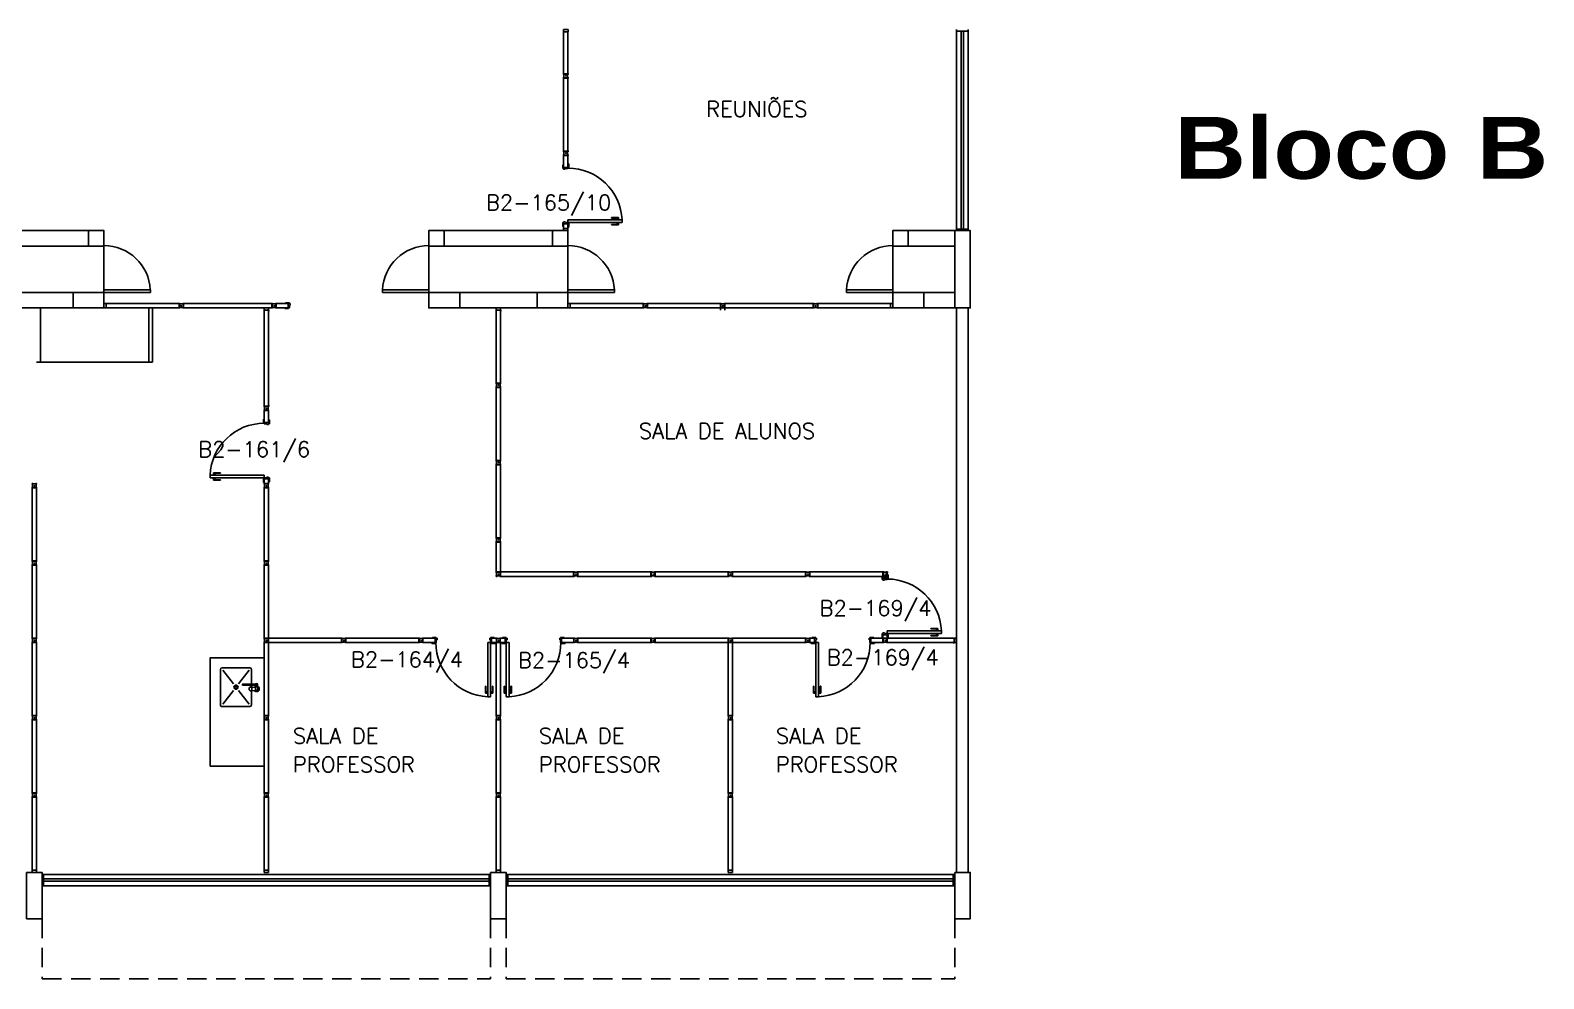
# Model space of a CAD drawing. Header units: millimetres. Extents: x 2090 to 2270, y 1357 to 1514.
# Drawn here: x 2250.59 to 2270.15, y 1415.12 to 1427.39 of the extents above; entities that cross this region are included whole.
import ezdxf

# ---------------------------------------------------------------- set-up
doc = ezdxf.new("R2010")
doc.units = ezdxf.units.MM
doc.linetypes.add('HIDDEN', pattern=[0.375, 0.25, -0.125])
for name, color, linetype in [('ALV', 2, 'Continuous'), ('DIV', 2, 'Continuous'), ('DIV2', 2, 'Continuous'), ('ENDEREÇO', 2, 'Continuous'), ('ESTR', 3, 'Continuous'), ('JANELA', 1, 'Continuous'), ('MACANETA', 2, 'Continuous'), ('PEÇAS', 1, 'Continuous'), ('PORTA', 2, 'Continuous'), ('PROJ', 1, 'HIDDEN'), ('TEXTO', 2, 'Continuous'), ('TEXTO-CARIMBO-EDITAVEL', 3, 'Continuous')]:
    doc.layers.add(name, color=color, linetype=linetype)
doc.styles.add('ARIAL', font='')
doc.styles.add('UNB1-100', font='simplex.shx', dxfattribs={"height": 0.2})
doc.styles.get('ARIAL').set_extended_font_data('Arial Black')

# ---------------------------------------------------------------- blocks, each defined once
blk = doc.blocks.new('IMTT')
for p, q in [((-0.005, 0), (0.005, 0)), ((0.029, 0.029), (0, 0.029)), ((0, -0.028), (0, 0.029)), ((0.029, -0.028), (0, -0.028))]:
    blk.add_line(p, q)
blk = doc.blocks.new('DIV12')
for p, q in [((-0.0051, 0), (0.0051, 0)), ((0, -0.0051), (0, 0.0051)), ((0.0285, 0.0285), (1.1715, 0.0285)), ((0.0285, -0.0285), (0.0285, 0.0285)), ((1.1715, -0.0285), (1.1715, 0.0285)), ((1.1949, 0), (1.2051, 0)), ((1.2, -0.0051), (1.2, 0.0051)), ((0.0285, -0.0285), (1.1715, -0.0285))]:
    blk.add_line(p, q)
blk = doc.blocks.new('DIV10')
for p, q in [((-0.0051, 0), (0.0051, 0)), ((0, -0.0051), (0, 0.0051)), ((0.0285, 0.0285), (0.9715, 0.0285)), ((0.0285, -0.0285), (0.0285, 0.0285)), ((0.9715, -0.0285), (0.9715, 0.0285)), ((0.9949, 0), (1.0051, 0)), ((1, -0.0051), (1, 0.0051)), ((0.0285, -0.0285), (0.9715, -0.0285))]:
    blk.add_line(p, q)
blk = doc.blocks.new('MTT')
for p, q in [((-0.029, 0.018), (-0.029, 0.029)), ((-0.019, 0.029), (-0.029, 0.029)), ((-0.024, 0.018), (-0.029, 0.018)), ((-0.024, 0.018), (-0.024, -0.019)), ((-0.019, 0.024), (-0.019, 0.029)), ((-0.019, 0.024), (0.018, 0.024)), ((-0.005, 0), (0.005, 0)), ((0, -0.005), (0, 0.005)), ((0.018, 0.024), (0.018, 0.029)), ((0.018, 0.029), (0.029, 0.029)), ((0.024, 0.018), (0.029, 0.018)), ((0.024, 0.018), (0.024, -0.019)), ((0.029, 0.018), (0.029, 0.029)), ((-0.029, -0.019), (-0.024, -0.019)), ((-0.029, -0.019), (-0.029, -0.029)), ((-0.019, -0.029), (-0.029, -0.029)), ((0.018, -0.024), (-0.019, -0.024)), ((-0.019, -0.024), (-0.019, -0.029)), ((0.018, -0.024), (0.018, -0.029)), ((0.018, -0.029), (0.029, -0.029)), ((0.029, -0.019), (0.024, -0.019)), ((0.029, -0.019), (0.029, -0.029))]:
    blk.add_line(p, q)
blk = doc.blocks.new('DOOR70')
at = {"layer": 'MACANETA', "color": 1}
for p, q in [((-0.015, -0.565), (-0.01, -0.565)), ((-0.015, -0.655), (-0.015, -0.565)), ((-0.01, -0.655), (-0.01, -0.565)), ((0.08, -0.565), (0.075, -0.565)), ((0.075, -0.655), (0.075, -0.565)), ((0.08, -0.655), (0.08, -0.565)), ((-0.015, -0.655), (0.012, -0.655)), ((-0.01, -0.635), (0.012, -0.635)), ((0.012, -0.663), (0.012, -0.628)), ((0.012, -0.628), (0.015, -0.628)), ((0.012, -0.663), (0.015, -0.663)), ((0.053, -0.628), (0.05, -0.628)), ((0.053, -0.663), (0.05, -0.663)), ((0.053, -0.663), (0.053, -0.628)), ((0.075, -0.635), (0.053, -0.635)), ((0.08, -0.655), (0.053, -0.655))]:
    blk.add_line(p, q, dxfattribs=at)
at = {"layer": 'PORTA'}
for p, q in [((0.015, -0.7), (0.015, 0)), ((0.015, 0), (0.05, 0)), ((0.05, -0.7), (0.05, 0)), ((0.05, -0.7), (0.015, -0.7))]:
    blk.add_line(p, q, dxfattribs=at)
at = {"layer": 'PORTA', "color": 1}
blk.add_arc((0.02, 0), 0.7, 272.4563, 0, dxfattribs=at)
blk = doc.blocks.new('PE10')
at = {"layer": 'DIV'}
for p, q in [((0.005, 0), (-0.005, 0)), ((0, -0.005), (0, 0.005)), ((0.028, -0.029), (0.028, 0.028)), ((0.087, 0.028), (0.028, 0.028)), ((0.043, 0.038), (0.093, 0.038)), ((0.043, 0.028), (0.043, 0.038)), ((0.087, 0.028), (0.087, -0.029)), ((0.087, 0.028), (0.093, 0.028)), ((0.093, 0.038), (0.093, 0.028)), ((0.093, 0.028), (0.102, 0.028)), ((0.102, 0.028), (0.102, -0.007)), ((0.802, 0.028), (0.802, -0.007)), ((0.812, 0.028), (0.802, 0.028)), ((0.812, 0.038), (0.812, 0.028)), ((0.817, 0.028), (0.812, 0.028)), ((0.863, 0.038), (0.812, 0.038)), ((0.971, 0.028), (0.817, 0.028)), ((0.817, 0.028), (0.817, -0.029)), ((0.863, 0.028), (0.863, 0.038)), ((0.971, -0.029), (0.971, 0.028)), ((1.005, 0), (0.995, 0)), ((1, -0.005), (1, 0.005)), ((0.087, -0.029), (0.028, -0.029)), ((0.052, -0.039), (0.052, -0.029)), ((0.102, -0.039), (0.052, -0.039)), ((0.087, -0.029), (0.102, -0.029)), ((0.102, -0.007), (0.112, -0.007)), ((0.102, -0.029), (0.102, -0.039)), ((0.112, -0.029), (0.102, -0.029)), ((0.112, -0.007), (0.112, -0.029)), ((0.792, -0.007), (0.792, -0.029)), ((0.802, -0.007), (0.792, -0.007)), ((0.792, -0.029), (0.802, -0.029)), ((0.817, -0.029), (0.802, -0.029)), ((0.802, -0.029), (0.802, -0.039)), ((0.802, -0.039), (0.852, -0.039)), ((0.971, -0.029), (0.817, -0.029)), ((0.852, -0.039), (0.852, -0.029))]:
    blk.add_line(p, q, dxfattribs=at)
at = {"layer": 'DIV', "xscale": -1, "rotation": 179.9999999948553}
blk.add_blockref('DOOR70', (0.087, 0.028), dxfattribs=at)
blk = doc.blocks.new('DIV6')
for p, q in [((0.0051, 0), (-0.0051, 0)), ((0, 0.0051), (0, -0.0051)), ((0.5715, 0.0285), (0.0285, 0.0285)), ((0.0285, 0.0285), (0.0285, -0.0285)), ((0.5715, 0.0285), (0.5715, -0.0285)), ((0.5949, 0), (0.6051, 0)), ((0.6, 0.0051), (0.6, -0.0051)), ((0.5715, -0.0285), (0.0285, -0.0285))]:
    blk.add_line(p, q)
blk = doc.blocks.new('INOXA1-P')
for p, q in [((0.12, 0.23), (0.12, 0.047)), ((0.22, 0.25), (0.14, 0.25)), ((0.15, 0.22), (0.287, 0.043)), ((0.5, 0.25), (0.22, 0.25)), ((0.353, 0.043), (0.49, 0.22)), ((0.52, 0.23), (0.52, -0.23)), ((0.043, 0.008), (0.043, -0.022)), ((0.062, 0.04), (0.071, 0.04)), ((0.131, 0.048), (0.076, 0.043)), ((0.131, -0.002), (0.076, 0.003)), ((0.22, -0.027), (0.054, -0.027)), ((0.22, -0.037), (0.054, -0.037)), ((0.063, -0.003), (0.063, -0.021)), ((0.12, -0.001), (0.12, -0.027)), ((0.12, -0.037), (0.12, -0.23)), ((0.15, -0.22), (0.287, -0.043)), ((0.231, -0.027), (0.22, -0.027)), ((0.231, -0.037), (0.22, -0.037)), ((0.353, -0.043), (0.49, -0.22)), ((0.22, -0.25), (0.14, -0.25)), ((0.5, -0.25), (0.22, -0.25))]:
    blk.add_line(p, q)
blk.add_lwpolyline([(0.076, 0.003), (0.072, 0.004), (0.069, 0.009), (0.067, 0.015), (0.066, 0.023), (0.067, 0.031), (0.069, 0.037), (0.072, 0.042), (0.076, 0.043)])
blk.add_lwpolyline([(0.131, 0.048), (0.137, 0.046), (0.143, 0.041), (0.147, 0.033), (0.148, 0.023), (0.147, 0.013), (0.143, 0.006), (0.137, 0), (0.131, -0.002), (0.125, 0), (0.119, 0.006), (0.115, 0.013), (0.114, 0.023), (0.115, 0.033), (0.119, 0.041), (0.125, 0.046)], close=True)
for radius in [0.0266, 0.0163]:
    blk.add_circle((0.32, 0), radius)
for centre, radius, start, end in [((0.14, 0.23), 0.02, 90, 180), ((0.5, 0.23), 0.02, 360, 90), ((0.054, 0.023), 0.0349, 36.1705, 252.2568), ((0.054, 0.023), 0.0189, 62.7367, 235.7375), ((0.073, -0.003), 0.01, 102.8285, 180), ((0.054, 0.023), 0.0349, 285.5373, 323.9987), ((0.054, -0.032), 0.0145, 20.161, 339.839), ((0.054, -0.032), 0.005, 90.0037, 269.9963), ((0.231, -0.032), 0.00738, 222.6559, 137.3441), ((0.231, -0.032), 0.005, 269.9935, 90.0065), ((0.14, -0.23), 0.02, 180, 270), ((0.5, -0.23), 0.02, 270, 360)]:
    blk.add_arc(centre, radius, start, end)

msp = doc.modelspace()

# ---------------------------------------------------------------- linework, layer by layer
for p, q in [((2260.64345, 1419.49901), (2260.63325, 1419.49901)), ((2260.63835, 1419.49391), (2260.63835, 1419.50411)), ((2261.64345, 1419.49901), (2261.63325, 1419.49901)), ((2261.63835, 1419.49391), (2261.63835, 1419.50411))]:
    msp.add_line(p, q)
at = {"layer": 'ALV'}
for p, q in [((2249.93835, 1424.79901), (2251.33835, 1424.79901)), ((2255.93835, 1424.79901), (2257.33835, 1424.79901)), ((2261.93835, 1424.79901), (2262.53835, 1424.79901)), ((2262.01647, 1424.79901), (2262.32484, 1424.79901)), ((2249.93835, 1424.59901), (2251.33835, 1424.59901)), ((2255.93835, 1424.59901), (2257.33835, 1424.59901)), ((2261.93835, 1424.59901), (2262.53835, 1424.59901)), ((2262.01647, 1424.59901), (2262.33418, 1424.59901)), ((2250.13835, 1423.99901), (2251.13835, 1423.99901)), ((2256.13835, 1423.99901), (2257.13835, 1423.99901)), ((2262.13835, 1423.99901), (2262.53835, 1423.99901)), ((2250.13835, 1423.79901), (2251.13835, 1423.79901)), ((2256.13835, 1423.79901), (2257.13835, 1423.79901)), ((2262.13835, 1423.79901), (2262.53835, 1423.79901)), ((2262.56325, 1423.79901), (2262.56325, 1416.49901)), ((2262.71325, 1423.79901), (2262.71325, 1416.49901))]:
    msp.add_line(p, q, dxfattribs=at)
at = {"layer": 'DIV'}
msp.add_line((2257.50985, 1426.79391), (2257.50985, 1426.80411), dxfattribs=at)
at = {"layer": 'DIV2'}
for p, q in [((2253.73325, 1423.82751), (2253.74345, 1423.82751)), ((2253.76685, 1423.85601), (2253.76685, 1423.79901)), ((2253.76685, 1423.85601), (2253.92085, 1423.85601)), ((2253.88585, 1423.86601), (2253.88585, 1423.85601)), ((2253.93585, 1423.86601), (2253.88585, 1423.86601)), ((2253.92085, 1423.85601), (2253.93585, 1423.85601)), ((2253.92085, 1423.79901), (2253.92085, 1423.85601)), ((2253.93585, 1423.85601), (2253.93585, 1423.86601)), ((2253.94585, 1423.85601), (2253.93585, 1423.85601)), ((2253.93585, 1423.83401), (2253.94585, 1423.83401)), ((2253.93585, 1423.79901), (2253.93585, 1423.83401)), ((2253.94585, 1423.83401), (2253.94585, 1423.85601)), ((2253.60785, 1423.77051), (2253.60785, 1423.75613)), ((2253.61985, 1423.77051), (2253.60785, 1423.77051)), ((2253.60785, 1423.75613), (2253.60985, 1423.75613)), ((2253.60985, 1422.52951), (2253.60985, 1423.76851)), ((2253.66685, 1423.76851), (2253.60985, 1423.76851)), ((2253.61985, 1423.77551), (2253.61985, 1423.77051)), ((2253.61985, 1423.77551), (2253.62185, 1423.77551)), ((2253.62185, 1423.77551), (2253.62185, 1423.77051)), ((2253.65485, 1423.77051), (2253.62185, 1423.77051)), ((2253.63325, 1423.79901), (2253.64345, 1423.79901)), ((2253.63835, 1423.79391), (2253.63835, 1423.80411)), ((2253.65485, 1423.77551), (2253.65485, 1423.77051)), ((2253.65485, 1423.77551), (2253.65685, 1423.77551)), ((2253.65685, 1423.77551), (2253.65685, 1423.77051)), ((2253.66885, 1423.77051), (2253.65685, 1423.77051)), ((2253.66685, 1422.52951), (2253.66685, 1423.76851)), ((2253.66685, 1423.75613), (2253.66885, 1423.75613)), ((2253.66885, 1423.77051), (2253.66885, 1423.75613)), ((2253.76685, 1423.79901), (2253.92085, 1423.79901)), ((2253.87585, 1423.79901), (2253.87585, 1423.78901)), ((2253.87585, 1423.78901), (2253.92585, 1423.78901)), ((2253.92085, 1423.79901), (2253.92585, 1423.79901)), ((2253.92585, 1423.79901), (2253.93585, 1423.79901)), ((2253.92585, 1423.78901), (2253.92585, 1423.79901)), ((2256.60785, 1423.77051), (2256.61985, 1423.77051)), ((2256.60785, 1423.77051), (2256.60785, 1423.75613)), ((2256.60985, 1423.75613), (2256.60785, 1423.75613)), ((2256.60985, 1423.76851), (2256.66685, 1423.76851)), ((2256.62185, 1423.77551), (2256.61985, 1423.77551)), ((2256.61985, 1423.77551), (2256.61985, 1423.77051)), ((2256.62185, 1423.77551), (2256.62185, 1423.77051)), ((2256.62185, 1423.77051), (2256.65485, 1423.77051)), ((2256.64345, 1423.79901), (2256.63325, 1423.79901)), ((2256.63835, 1423.79391), (2256.63835, 1423.80411)), ((2256.65685, 1423.77551), (2256.65485, 1423.77551)), ((2256.65485, 1423.77551), (2256.65485, 1423.77051)), ((2256.65685, 1423.77551), (2256.65685, 1423.77051)), ((2256.65685, 1423.77051), (2256.66885, 1423.77051)), ((2256.66885, 1423.75613), (2256.66685, 1423.75613)), ((2256.66885, 1423.77051), (2256.66885, 1423.75613)), ((2253.60785, 1422.54189), (2253.60985, 1422.54189)), ((2253.60785, 1422.52751), (2253.60785, 1422.54189)), ((2253.61985, 1422.52751), (2253.60785, 1422.52751)), ((2253.66685, 1422.52951), (2253.60985, 1422.52951)), ((2253.66685, 1422.47051), (2253.60985, 1422.47051)), ((2253.60985, 1422.47051), (2253.60985, 1422.31651)), ((2253.61985, 1422.52251), (2253.61985, 1422.52751)), ((2253.61985, 1422.52251), (2253.62185, 1422.52251)), ((2253.62185, 1422.52251), (2253.62185, 1422.52751)), ((2253.65485, 1422.52751), (2253.62185, 1422.52751)), ((2253.64345, 1422.49901), (2253.63325, 1422.49901)), ((2253.64345, 1422.49901), (2253.63325, 1422.49901)), ((2253.63835, 1422.49391), (2253.63835, 1422.50411)), ((2253.63835, 1422.50411), (2253.63835, 1422.49391)), ((2253.65485, 1422.52251), (2253.65485, 1422.52751)), ((2253.65485, 1422.52251), (2253.65685, 1422.52251)), ((2253.65685, 1422.52251), (2253.65685, 1422.52751)), ((2253.66885, 1422.52751), (2253.65685, 1422.52751)), ((2253.66685, 1422.54189), (2253.66885, 1422.54189)), ((2253.66685, 1422.47051), (2253.66685, 1422.31651)), ((2253.66885, 1422.52751), (2253.66885, 1422.54189)), ((2253.59985, 1422.36151), (2253.59985, 1422.31151)), ((2253.60985, 1422.36151), (2253.59985, 1422.36151)), ((2253.59985, 1422.31151), (2253.60985, 1422.31151)), ((2253.60985, 1422.31651), (2253.60985, 1422.31151)), ((2253.60985, 1422.31651), (2253.66685, 1422.31651)), ((2253.60985, 1422.31151), (2253.60985, 1422.30151)), ((2253.60985, 1422.30151), (2253.64485, 1422.30151)), ((2253.64485, 1422.30151), (2253.64485, 1422.29151)), ((2253.64485, 1422.29151), (2253.66685, 1422.29151)), ((2253.67685, 1422.35151), (2253.66685, 1422.35151)), ((2253.66685, 1422.31651), (2253.66685, 1422.30151)), ((2253.66685, 1422.30151), (2253.67685, 1422.30151)), ((2253.66685, 1422.29151), (2253.66685, 1422.30151)), ((2253.67685, 1422.30151), (2253.67685, 1422.35151)), ((2253.59985, 1421.59151), (2253.60985, 1421.59151)), ((2253.59985, 1421.54151), (2253.59985, 1421.59151)), ((2253.60985, 1421.54151), (2253.59985, 1421.54151)), ((2253.60985, 1421.60151), (2253.64485, 1421.60151)), ((2253.60985, 1421.59151), (2253.60985, 1421.60151)), ((2253.60985, 1421.58651), (2253.60985, 1421.59151)), ((2253.60985, 1421.58651), (2253.60985, 1421.52751)), ((2253.60985, 1421.58651), (2253.66685, 1421.58651)), ((2253.66685, 1421.52751), (2253.60985, 1421.52751)), ((2253.64345, 1421.49901), (2253.63325, 1421.49901)), ((2253.63835, 1421.50411), (2253.63835, 1421.49391)), ((2253.64485, 1421.61151), (2253.66685, 1421.61151)), ((2253.64485, 1421.60151), (2253.64485, 1421.61151)), ((2253.66685, 1421.61151), (2253.66685, 1421.60151)), ((2253.66685, 1421.58651), (2253.66685, 1421.60151)), ((2253.66685, 1421.60151), (2253.67685, 1421.60151)), ((2253.66685, 1421.58651), (2253.66685, 1421.52751)), ((2253.67685, 1421.55151), (2253.66685, 1421.55151)), ((2253.67685, 1421.60151), (2253.67685, 1421.55151)), ((2260.64345, 1420.35601), (2260.63325, 1420.35601)), ((2260.63835, 1420.36111), (2260.63835, 1420.35091)), ((2260.66185, 1420.33751), (2260.66185, 1420.33951)), ((2260.66185, 1420.33751), (2260.66685, 1420.33751)), ((2261.59985, 1420.28751), (2261.59985, 1420.32751)), ((2261.60985, 1420.30251), (2261.60985, 1420.3656)), ((2261.60985, 1420.30251), (2261.60985, 1420.28751)), ((2261.66685, 1420.30251), (2261.60985, 1420.30251)), ((2261.66685, 1420.30251), (2261.66685, 1420.3656)), ((2261.66685, 1420.34751), (2261.67685, 1420.34751)), ((2261.66685, 1420.30251), (2261.66685, 1420.29751)), ((2261.67685, 1420.34751), (2261.67685, 1420.29751)), ((2261.60985, 1420.28751), (2261.59985, 1420.28751)), ((2261.60985, 1420.27751), (2261.60985, 1420.28751)), ((2261.63185, 1420.27751), (2261.60985, 1420.27751)), ((2261.63185, 1420.28751), (2261.63185, 1420.27751)), ((2261.66685, 1420.28751), (2261.63185, 1420.28751)), ((2261.66685, 1420.29751), (2261.66685, 1420.28751)), ((2261.67685, 1420.29751), (2261.66685, 1420.29751)), ((2255.66685, 1419.52751), (2255.82085, 1419.52751)), ((2255.78585, 1419.53751), (2255.78585, 1419.52751)), ((2255.83585, 1419.53751), (2255.78585, 1419.53751)), ((2255.82085, 1419.52751), (2255.83585, 1419.52751)), ((2255.82085, 1419.47051), (2255.82085, 1419.52751)), ((2255.83585, 1419.52751), (2255.83585, 1419.53751)), ((2255.84585, 1419.52751), (2255.83585, 1419.52751)), ((2255.84585, 1419.50551), (2255.84585, 1419.52751)), ((2256.52585, 1419.52751), (2256.53585, 1419.52751)), ((2256.52585, 1419.50551), (2256.52585, 1419.52751)), ((2256.53585, 1419.53751), (2256.58585, 1419.53751)), ((2256.53585, 1419.52751), (2256.53585, 1419.53751)), ((2256.55085, 1419.52751), (2256.53585, 1419.52751)), ((2256.55085, 1419.52751), (2256.60985, 1419.52751)), ((2256.55085, 1419.47051), (2256.55085, 1419.52751)), ((2256.58585, 1419.53751), (2256.58585, 1419.52751)), ((2256.72585, 1419.52751), (2256.66685, 1419.52751)), ((2256.69085, 1419.53751), (2256.69085, 1419.52751)), ((2256.74085, 1419.53751), (2256.69085, 1419.53751)), ((2256.72585, 1419.52751), (2256.74085, 1419.52751)), ((2256.72585, 1419.47051), (2256.72585, 1419.52751)), ((2256.74085, 1419.52751), (2256.74085, 1419.53751)), ((2256.75085, 1419.52751), (2256.74085, 1419.52751)), ((2256.75085, 1419.50551), (2256.75085, 1419.52751)), ((2257.43085, 1419.52751), (2257.44085, 1419.52751)), ((2257.43085, 1419.50551), (2257.43085, 1419.52751)), ((2257.44085, 1419.53751), (2257.49085, 1419.53751)), ((2257.44085, 1419.52751), (2257.44085, 1419.53751)), ((2257.45585, 1419.52751), (2257.44085, 1419.52751)), ((2257.60985, 1419.52751), (2257.45585, 1419.52751)), ((2257.45585, 1419.47051), (2257.45585, 1419.52751)), ((2257.49085, 1419.53751), (2257.49085, 1419.52751)), ((2260.72585, 1419.52751), (2260.66685, 1419.52751)), ((2260.66685, 1419.48051), (2260.66685, 1419.51751)), ((2260.69085, 1419.53751), (2260.69085, 1419.52751)), ((2260.74085, 1419.53751), (2260.69085, 1419.53751)), ((2260.72585, 1419.52751), (2260.74085, 1419.52751)), ((2260.72585, 1419.47051), (2260.72585, 1419.52751)), ((2260.74085, 1419.52751), (2260.74085, 1419.53751)), ((2260.75085, 1419.52751), (2260.74085, 1419.52751)), ((2260.75085, 1419.50551), (2260.75085, 1419.52751)), ((2261.43085, 1419.52751), (2261.44085, 1419.52751)), ((2261.43085, 1419.50551), (2261.43085, 1419.52751)), ((2261.44085, 1419.53751), (2261.49085, 1419.53751)), ((2261.44085, 1419.52751), (2261.44085, 1419.53751)), ((2261.45585, 1419.52751), (2261.44085, 1419.52751)), ((2261.60985, 1419.52751), (2261.45585, 1419.52751)), ((2261.45585, 1419.47051), (2261.45585, 1419.52751)), ((2261.49085, 1419.53751), (2261.49085, 1419.52751)), ((2261.59985, 1419.58751), (2261.59985, 1419.53751)), ((2261.60985, 1419.58751), (2261.59985, 1419.58751)), ((2261.59985, 1419.53751), (2261.60985, 1419.53751)), ((2261.60985, 1419.59751), (2261.60985, 1419.58751)), ((2261.63185, 1419.59751), (2261.60985, 1419.59751)), ((2261.60985, 1419.57251), (2261.60985, 1419.58751)), ((2261.60985, 1419.52751), (2261.60985, 1419.57251)), ((2261.66685, 1419.57251), (2261.60985, 1419.57251)), ((2261.60985, 1419.47051), (2261.60985, 1419.52751)), ((2261.63185, 1419.58751), (2261.63185, 1419.59751)), ((2261.66685, 1419.58751), (2261.63185, 1419.58751)), ((2261.66685, 1419.57751), (2261.66685, 1419.58751)), ((2261.66685, 1419.57251), (2261.66685, 1419.57751)), ((2261.67685, 1419.57751), (2261.66685, 1419.57751)), ((2261.66685, 1419.52751), (2261.66685, 1419.57251)), ((2262.53275, 1419.52751), (2261.66685, 1419.52751)), ((2261.67685, 1419.52751), (2261.67685, 1419.57751)), ((2262.52036, 1419.52751), (2262.52036, 1419.52951)), ((2262.53475, 1419.52951), (2262.52036, 1419.52951)), ((2262.53275, 1419.52751), (2262.53275, 1419.47051)), ((2262.53275, 1419.47051), (2262.53275, 1419.52751)), ((2262.53475, 1419.52951), (2262.53475, 1419.51751)), ((2262.53975, 1419.51751), (2262.53475, 1419.51751)), ((2262.53975, 1419.51551), (2262.53975, 1419.51751)), ((2255.64345, 1419.49901), (2255.63325, 1419.49901)), ((2255.63835, 1419.50411), (2255.63835, 1419.49391)), ((2255.66185, 1419.48051), (2255.66185, 1419.48251)), ((2255.66185, 1419.48051), (2255.66685, 1419.48051)), ((2255.66685, 1419.47051), (2255.82085, 1419.47051)), ((2255.77585, 1419.47051), (2255.77585, 1419.46051)), ((2255.77585, 1419.46051), (2255.82585, 1419.46051)), ((2255.82085, 1419.47051), (2255.82585, 1419.47051)), ((2255.82585, 1419.47051), (2255.83585, 1419.47051)), ((2255.82585, 1419.46051), (2255.82585, 1419.47051)), ((2255.83585, 1419.50551), (2255.84585, 1419.50551)), ((2255.83585, 1419.47051), (2255.83585, 1419.50551)), ((2256.53585, 1419.50551), (2256.52585, 1419.50551)), ((2256.53585, 1419.47051), (2256.53585, 1419.50551)), ((2256.54585, 1419.47051), (2256.53585, 1419.47051)), ((2256.55085, 1419.47051), (2256.54585, 1419.47051)), ((2256.54585, 1419.46051), (2256.54585, 1419.47051)), ((2256.59585, 1419.46051), (2256.54585, 1419.46051)), ((2256.55085, 1419.47051), (2256.60985, 1419.47051)), ((2256.59585, 1419.47051), (2256.59585, 1419.46051)), ((2256.72585, 1419.47051), (2256.66685, 1419.47051)), ((2256.68085, 1419.47051), (2256.68085, 1419.46051)), ((2256.68085, 1419.46051), (2256.73085, 1419.46051)), ((2256.72585, 1419.47051), (2256.73085, 1419.47051)), ((2256.73085, 1419.47051), (2256.74085, 1419.47051)), ((2256.73085, 1419.46051), (2256.73085, 1419.47051)), ((2256.74085, 1419.50551), (2256.75085, 1419.50551)), ((2256.74085, 1419.47051), (2256.74085, 1419.50551)), ((2257.44085, 1419.50551), (2257.43085, 1419.50551)), ((2257.44085, 1419.47051), (2257.44085, 1419.50551)), ((2257.45085, 1419.47051), (2257.44085, 1419.47051)), ((2257.45585, 1419.47051), (2257.45085, 1419.47051)), ((2257.45085, 1419.46051), (2257.45085, 1419.47051)), ((2257.50085, 1419.46051), (2257.45085, 1419.46051)), ((2257.60985, 1419.47051), (2257.45585, 1419.47051)), ((2257.50085, 1419.47051), (2257.50085, 1419.46051)), ((2260.64345, 1419.49901), (2260.63325, 1419.49901)), ((2260.63835, 1419.50411), (2260.63835, 1419.49391)), ((2260.66185, 1419.48051), (2260.66185, 1419.48251)), ((2260.66185, 1419.48051), (2260.66685, 1419.48051)), ((2260.72585, 1419.47051), (2260.66685, 1419.47051)), ((2260.68085, 1419.47051), (2260.68085, 1419.46051)), ((2260.68085, 1419.46051), (2260.73085, 1419.46051)), ((2260.72585, 1419.47051), (2260.73085, 1419.47051)), ((2260.73085, 1419.47051), (2260.74085, 1419.47051)), ((2260.73085, 1419.46051), (2260.73085, 1419.47051)), ((2260.74085, 1419.50551), (2260.75085, 1419.50551)), ((2260.74085, 1419.47051), (2260.74085, 1419.50551)), ((2261.44085, 1419.50551), (2261.43085, 1419.50551)), ((2261.44085, 1419.47051), (2261.44085, 1419.50551)), ((2261.45085, 1419.47051), (2261.44085, 1419.47051)), ((2261.45585, 1419.47051), (2261.45085, 1419.47051)), ((2261.45085, 1419.46051), (2261.45085, 1419.47051)), ((2261.50085, 1419.46051), (2261.45085, 1419.46051)), ((2261.60985, 1419.47051), (2261.45585, 1419.47051)), ((2261.50085, 1419.47051), (2261.50085, 1419.46051)), ((2262.53275, 1419.47051), (2261.66685, 1419.47051)), ((2262.52036, 1419.46851), (2262.52036, 1419.47051)), ((2262.53475, 1419.46851), (2262.52036, 1419.46851)), ((2262.53475, 1419.51551), (2262.53475, 1419.48251)), ((2262.53975, 1419.51551), (2262.53475, 1419.51551)), ((2262.53975, 1419.48251), (2262.53475, 1419.48251)), ((2262.53475, 1419.48051), (2262.53475, 1419.46851)), ((2262.53975, 1419.48051), (2262.53475, 1419.48051)), ((2262.53975, 1419.48051), (2262.53975, 1419.48251)), ((2262.56835, 1419.49901), (2262.55815, 1419.49901)), ((2262.56325, 1419.50411), (2262.56325, 1419.49391))]:
    msp.add_line(p, q, dxfattribs=at)
at = {"layer": 'DIV2', "color": 2}
for p, q in [((2256.66685, 1420.77051), (2256.60985, 1420.77051)), ((2256.60985, 1420.38451), (2256.60985, 1420.77051)), ((2256.64345, 1420.79901), (2256.63325, 1420.79901)), ((2256.63835, 1420.79391), (2256.63835, 1420.80411)), ((2256.66685, 1420.38451), (2256.66685, 1420.77051)), ((2256.66685, 1420.38451), (2256.60985, 1420.38451)), ((2256.64345, 1420.35601), (2256.63325, 1420.35601)), ((2256.63835, 1420.35091), (2256.63835, 1420.36111)), ((2261.66685, 1420.32751), (2261.60985, 1420.32751)), ((2261.64345, 1420.35601), (2261.63325, 1420.35601)), ((2261.64345, 1420.35601), (2261.63325, 1420.35601)), ((2261.63835, 1420.35091), (2261.63835, 1420.36111)), ((2261.63835, 1420.35091), (2261.63835, 1420.36111)), ((2261.66685, 1420.32751), (2261.66685, 1420.38451)), ((2261.66685, 1419.52751), (2261.60985, 1419.52751)), ((2261.66685, 1419.47051), (2261.66685, 1419.52751)), ((2261.64345, 1419.49901), (2261.63325, 1419.49901)), ((2261.64345, 1419.49901), (2261.63325, 1419.49901)), ((2261.63835, 1419.49391), (2261.63835, 1419.50411)), ((2261.63835, 1419.49391), (2261.63835, 1419.50411))]:
    msp.add_line(p, q, dxfattribs=at)
at = {"layer": 'ESTR'}
for p, q in [((2262.73835, 1424.79901), (2262.53835, 1424.79901)), ((2262.53835, 1423.79901), (2262.73835, 1423.79901))]:
    msp.add_line(p, q, dxfattribs=at)
for points in [[(2251.33835, 1424.59901), (2251.33835, 1424.79901), (2251.53835, 1424.79901), (2251.53835, 1424.59901)], [(2255.93835, 1424.59901), (2255.93835, 1424.79901), (2255.73835, 1424.79901), (2255.73835, 1424.59901)], [(2257.33835, 1424.59901), (2257.33835, 1424.79901), (2257.53835, 1424.79901), (2257.53835, 1424.59901)], [(2261.93835, 1424.59901), (2261.93835, 1424.79901), (2261.73835, 1424.79901), (2261.73835, 1424.59901)], [(2262.53835, 1423.79901), (2262.73835, 1423.79901), (2262.73835, 1424.79901), (2262.53835, 1424.79901)], [(2251.13835, 1423.79901), (2251.13835, 1423.99901), (2251.53835, 1423.99901), (2251.53835, 1423.79901)], [(2256.13835, 1423.79901), (2256.13835, 1423.99901), (2255.73835, 1423.99901), (2255.73835, 1423.79901)], [(2257.13835, 1423.79901), (2257.13835, 1423.99901), (2257.53835, 1423.99901), (2257.53835, 1423.79901)], [(2262.13835, 1423.79901), (2262.13835, 1423.99901), (2261.73835, 1423.99901), (2261.73835, 1423.79901)], [(2250.53835, 1416.49901), (2250.53835, 1415.89901), (2250.73835, 1415.89901), (2250.73835, 1416.49901)], [(2256.53835, 1416.49901), (2256.53835, 1415.89901), (2256.73835, 1415.89901), (2256.73835, 1416.49901)], [(2262.53835, 1416.49901), (2262.53835, 1415.89901), (2262.73835, 1415.89901), (2262.73835, 1416.49901)]]:
    msp.add_lwpolyline(points, close=True, dxfattribs=at)
at = {"layer": 'JANELA', "color": 3}
for p, q in [((2262.56342, 1427.37901), (2262.56342, 1427.39901)), ((2262.71342, 1427.37901), (2262.56342, 1427.37901)), ((2262.71342, 1427.39901), (2262.71342, 1427.37901)), ((2262.71342, 1424.81901), (2262.56342, 1424.81901)), ((2262.56342, 1424.81901), (2262.56342, 1424.79901)), ((2262.71342, 1424.79901), (2262.71342, 1424.81901))]:
    msp.add_line(p, q, dxfattribs=at)
at = {"layer": 'JANELA'}
for p, q in [((2262.56342, 1427.37901), (2262.56342, 1424.81901)), ((2262.62342, 1427.37901), (2262.62342, 1424.81901)), ((2262.65342, 1427.37901), (2262.65342, 1424.81901)), ((2262.71342, 1424.79901), (2262.71342, 1427.39901)), ((2262.71342, 1427.37901), (2262.71342, 1424.81901)), ((2256.51835, 1416.47401), (2250.75835, 1416.47401)), ((2256.51835, 1416.41401), (2250.75835, 1416.41401)), ((2262.51835, 1416.47401), (2256.75835, 1416.47401)), ((2262.51835, 1416.41401), (2256.75835, 1416.41401)), ((2256.51835, 1416.38401), (2250.75835, 1416.38401)), ((2256.51835, 1416.32401), (2250.75835, 1416.32401)), ((2262.51835, 1416.38401), (2256.75835, 1416.38401)), ((2262.51835, 1416.32401), (2256.75835, 1416.32401))]:
    msp.add_line(p, q, dxfattribs=at)
at = {"layer": 'JANELA', "color": 2}
for p, q in [((2250.75835, 1416.47401), (2250.73835, 1416.47401)), ((2250.73835, 1416.47401), (2250.73835, 1416.32401)), ((2250.75835, 1416.47401), (2250.73835, 1416.47401)), ((2250.75835, 1416.32401), (2250.75835, 1416.47401)), ((2256.51835, 1416.32401), (2256.51835, 1416.47401)), ((2256.51835, 1416.47401), (2256.53835, 1416.47401)), ((2256.53835, 1416.32401), (2256.53835, 1416.47401)), ((2256.75835, 1416.47401), (2256.73835, 1416.47401)), ((2256.75835, 1416.47401), (2256.73835, 1416.47401)), ((2256.75835, 1416.47401), (2256.73835, 1416.47401)), ((2256.75835, 1416.32401), (2256.75835, 1416.47401)), ((2262.51835, 1416.32401), (2262.51835, 1416.47401)), ((2262.51835, 1416.47401), (2262.53835, 1416.47401)), ((2250.73835, 1416.32401), (2250.75835, 1416.32401)), ((2256.53835, 1416.32401), (2256.51835, 1416.32401)), ((2256.73835, 1416.32401), (2256.75835, 1416.32401)), ((2262.53835, 1416.32401), (2262.51835, 1416.32401))]:
    msp.add_line(p, q, dxfattribs=at)
at = {"layer": 'PEÇAS'}
for p, q in [((2250.71685, 1423.09901), (2250.71685, 1423.79901)), ((2252.11685, 1423.09901), (2252.11685, 1423.79901)), ((2252.16685, 1423.09901), (2252.16685, 1423.79901)), ((2250.66685, 1423.09901), (2252.16685, 1423.09901))]:
    msp.add_line(p, q, dxfattribs=at)
msp.add_lwpolyline([(2253.61178, 1417.87401), (2253.61178, 1419.27401), (2252.91178, 1419.27401), (2252.91178, 1417.87401)], close=True, dxfattribs=at)
at = {"layer": 'PORTA', "color": 2}
for p, q in [((2251.53835, 1424.59901), (2251.53835, 1423.99901)), ((2251.53835, 1424.59901), (2251.53835, 1423.99901)), ((2255.73835, 1424.59901), (2255.73835, 1423.99901)), ((2255.73835, 1424.59901), (2255.73835, 1423.99901)), ((2257.53835, 1424.59901), (2257.53835, 1423.99901)), ((2257.53835, 1424.59901), (2257.53835, 1423.99901)), ((2261.73835, 1424.59901), (2261.73835, 1423.99901)), ((2261.73835, 1424.59901), (2261.73835, 1423.99901))]:
    msp.add_line(p, q, dxfattribs=at)
at = {"layer": 'PORTA'}
for p, q in [((2252.13836, 1424.03401), (2251.53835, 1424.03401)), ((2251.53835, 1423.99901), (2251.53835, 1424.03401)), ((2251.53835, 1423.99901), (2251.53835, 1424.03401)), ((2252.13836, 1424.03401), (2251.53835, 1424.03401)), ((2252.13836, 1424.03401), (2252.13836, 1423.99901)), ((2252.13836, 1424.03401), (2252.13836, 1423.99901)), ((2255.13835, 1424.03401), (2255.73835, 1424.03401)), ((2255.13835, 1424.03401), (2255.13835, 1423.99901)), ((2255.13835, 1424.03401), (2255.13835, 1423.99901)), ((2255.13835, 1424.03401), (2255.73835, 1424.03401)), ((2255.73835, 1423.99901), (2255.73835, 1424.03401)), ((2255.73835, 1423.99901), (2255.73835, 1424.03401)), ((2258.13836, 1424.03401), (2257.53835, 1424.03401)), ((2257.53835, 1423.99901), (2257.53835, 1424.03401)), ((2257.53835, 1423.99901), (2257.53835, 1424.03401)), ((2258.13836, 1424.03401), (2257.53835, 1424.03401)), ((2258.13836, 1424.03401), (2258.13836, 1423.99901)), ((2258.13836, 1424.03401), (2258.13836, 1423.99901)), ((2261.13835, 1424.03401), (2261.73835, 1424.03401)), ((2261.13835, 1424.03401), (2261.13835, 1423.99901)), ((2261.13835, 1424.03401), (2261.13835, 1423.99901)), ((2261.13835, 1424.03401), (2261.73835, 1424.03401)), ((2261.73835, 1423.99901), (2261.73835, 1424.03401)), ((2261.73835, 1423.99901), (2261.73835, 1424.03401)), ((2252.13836, 1423.99901), (2251.53835, 1423.99901)), ((2252.13836, 1423.99901), (2251.53835, 1423.99901)), ((2255.13835, 1423.99901), (2255.73835, 1423.99901)), ((2255.13835, 1423.99901), (2255.73835, 1423.99901)), ((2258.13836, 1423.99901), (2257.53835, 1423.99901)), ((2258.13836, 1423.99901), (2257.53835, 1423.99901)), ((2261.13835, 1423.99901), (2261.73835, 1423.99901)), ((2261.13835, 1423.99901), (2261.73835, 1423.99901))]:
    msp.add_line(p, q, dxfattribs=at)
at = {"layer": 'PORTA', "color": 1}
for centre, start, end in [((2251.53835, 1424.00401), 2.865991, 90), ((2251.53835, 1424.00401), 2.865991, 90), ((2255.73835, 1424.00401), 90, 177.134009), ((2255.73835, 1424.00401), 90, 177.134009), ((2257.53835, 1424.00401), 2.865991, 90), ((2257.53835, 1424.00401), 2.865991, 90), ((2261.73835, 1424.00401), 90, 177.134009), ((2261.73835, 1424.00401), 90, 177.134009)]:
    msp.add_arc(centre, 0.60001, start, end, dxfattribs=at)
at = {"layer": 'PROJ'}
for p, q in [((2250.73835, 1415.89901), (2250.73835, 1415.12401)), ((2256.53835, 1415.89901), (2256.53835, 1415.12401)), ((2256.73835, 1415.89901), (2256.73835, 1415.12401)), ((2262.53835, 1415.89901), (2262.53835, 1415.12401)), ((2250.73835, 1415.12401), (2256.53835, 1415.12401)), ((2256.73835, 1415.12401), (2262.53835, 1415.12401))]:
    msp.add_line(p, q, dxfattribs=at)

# ---------------------------------------------------------------- block references
at = {"layer": 'DIV'}
for name, p, rotation in [('DIV6', (2257.50985, 1426.79901), 90), ('IMTT', (2257.50985, 1427.39901), 270), ('IMTT', (2257.50985, 1424.79901), 90), ('DOOR70', (2261.66685, 1419.57251), 90.00000000514466)]:
    msp.add_blockref(name, p, dxfattribs=dict(at, rotation=rotation))
at = {"layer": 'DIV', "xscale": -1}
for name, p, rotation in [('MTT', (2257.50985, 1426.79901), 180), ('DIV10', (2257.50985, 1425.79901), 270), ('PE10', (2257.50985, 1424.79901), 270), ('MTT', (2257.50985, 1425.79901), 180), ('DOOR70', (2253.60985, 1421.58651), 269.9999999948553)]:
    msp.add_blockref(name, p, dxfattribs=dict(at, rotation=rotation))
msp.add_blockref('DOOR70', (2256.55085, 1419.47051), dxfattribs=at)
at = {"layer": 'DIV'}
for p in [(2256.72585, 1419.47051), (2260.72585, 1419.47051)]:
    msp.add_blockref('DOOR70', p, dxfattribs=at)
at = {"layer": 'DIV2', "color": 1}
for name, p, rotation in [('DIV10', (2252.53835, 1423.82751), 180), ('DIV10', (2258.53835, 1423.82751), 180), ('DIV10', (2256.63835, 1422.79901), 90), ('IMTT', (2259.53835, 1423.79906), 270), ('MTT', (2256.63835, 1422.79901), 180), ('DIV10', (2256.63835, 1421.79901), 90), ('MTT', (2256.63835, 1421.79901), 180), ('DIV10', (2256.63835, 1420.79901), 90), ('MTT', (2250.63835, 1421.49901), 180), ('DIV10', (2250.63835, 1420.49901), 90), ('MTT', (2250.63835, 1420.49901), 180), ('DIV10', (2250.63835, 1419.49901), 90), ('MTT', (2253.63835, 1420.49901), 180), ('DIV10', (2253.63835, 1419.49901), 90), ('MTT', (2250.63835, 1419.49901), 180), ('DIV10', (2250.63835, 1418.49901), 90), ('DIV10', (2253.63835, 1418.49901), 90), ('DIV10', (2256.63835, 1418.49901), 90), ('DIV10', (2259.63835, 1418.49901), 90), ('MTT', (2250.63835, 1418.49901), 180), ('DIV10', (2250.63835, 1417.49901), 90), ('MTT', (2253.63835, 1418.49901), 180), ('DIV10', (2253.63835, 1417.49901), 90), ('MTT', (2256.63835, 1418.49901), 180), ('DIV10', (2256.63835, 1417.49901), 90), ('MTT', (2259.63835, 1418.49901), 180), ('DIV10', (2259.63835, 1417.49901), 90), ('MTT', (2250.63835, 1417.49901), 180), ('DIV10', (2250.63835, 1416.49901), 90), ('MTT', (2253.63835, 1417.49901), 180), ('DIV10', (2253.63835, 1416.49901), 90), ('MTT', (2256.63835, 1417.49901), 180), ('DIV10', (2256.63835, 1416.49901), 90), ('MTT', (2259.63835, 1417.49901), 180), ('DIV10', (2259.63835, 1416.49901), 90), ('IMTT', (2250.63835, 1416.49901), 90), ('IMTT', (2253.63835, 1416.49901), 90)]:
    msp.add_blockref(name, p, dxfattribs=dict(at, rotation=rotation))
at = {"layer": 'DIV2', "color": 1, "xscale": -1}
for name, p, rotation in [('IMTT', (2251.53835, 1423.82751), 180), ('MTT', (2252.53835, 1423.82751), 180), ('DIV12', (2252.53835, 1423.82751), 180), ('IMTT', (2257.53835, 1423.82751), 180), ('MTT', (2258.53835, 1423.82751), 180), ('MTT', (2259.53835, 1423.82751), 180), ('DIV12', (2259.53835, 1423.82751), 180), ('MTT', (2260.73835, 1423.82751), 180), ('IMTT', (2256.63835, 1416.49901), 270), ('IMTT', (2256.63835, 1416.49901), 270), ('IMTT', (2259.63835, 1416.49901), 270), ('IMTT', (2259.63835, 1416.49901), 270)]:
    msp.add_blockref(name, p, dxfattribs=dict(at, rotation=rotation))
at = {"layer": 'DIV2', "xscale": -1}
for name, p, rotation in [('MTT', (2253.73763, 1423.82751), 180), ('IMTT', (2253.63835, 1423.79901), 90)]:
    msp.add_blockref(name, p, dxfattribs=dict(at, rotation=rotation))
at = {"layer": 'DIV2', "color": 1}
msp.add_blockref('DIV10', (2258.53835, 1423.82751), dxfattribs=at)
at = {"layer": 'DIV2', "color": 1, "xscale": -1}
for name, p in [('DIV10', (2261.73835, 1423.82751)), ('IMTT', (2261.73835, 1423.82751)), ('DIV10', (2257.63835, 1420.35601)), ('MTT', (2257.63835, 1420.35601)), ('DIV10', (2258.63835, 1420.35601)), ('DIV10', (2259.63835, 1420.35601)), ('MTT', (2259.63835, 1420.35601)), ('DIV10', (2260.63835, 1420.35601)), ('DIV10', (2261.63835, 1420.35601)), ('DIV10', (2254.63835, 1419.49901)), ('MTT', (2254.63835, 1419.49901)), ('DIV10', (2255.63835, 1419.49901)), ('MTT', (2256.63835, 1419.49901)), ('MTT', (2257.63835, 1419.49901)), ('DIV10', (2258.63835, 1419.49901)), ('DIV10', (2259.63835, 1419.49901)), ('MTT', (2259.63835, 1419.49901)), ('DIV10', (2260.63835, 1419.49901))]:
    msp.add_blockref(name, p, dxfattribs=at)
at = {"layer": 'DIV2'}
for name, p, rotation in [('IMTT', (2256.63835, 1423.79901), 270), ('MTT', (2253.63835, 1422.49901), 180), ('MTT', (2253.63835, 1421.49901), 180), ('MTT', (2253.63835, 1421.49901), 180), ('DIV10', (2253.63835, 1420.49901), 90), ('IMTT', (2262.56325, 1419.49901), 180)]:
    msp.add_blockref(name, p, dxfattribs=dict(at, rotation=rotation))
at = {"layer": 'DIV2', "color": 2, "rotation": 180}
for p in [(2256.63835, 1420.79901), (2256.63835, 1420.35601)]:
    msp.add_blockref('MTT', p, dxfattribs=at)
at = {"layer": 'DIV2', "xscale": -1}
for p in [(2258.63835, 1420.35601), (2253.63835, 1419.49901), (2258.63835, 1419.49901), (2261.63835, 1419.49901)]:
    msp.add_blockref('MTT', p, dxfattribs=at)
at = {"layer": 'DIV2'}
for p in [(2260.63835, 1420.35601), (2255.63835, 1419.49901), (2260.63835, 1419.49901)]:
    msp.add_blockref('MTT', p, dxfattribs=at)
at = {"layer": 'DIV2', "color": 2, "xscale": -1}
msp.add_blockref('MTT', (2261.63835, 1420.35601), dxfattribs=at)
at = {"layer": 'PEÇAS', "color": 1, "rotation": 180}
msp.add_blockref('INOXA1-P', (2253.565, 1418.89486), dxfattribs=at)

# ---------------------------------------------------------------- texts
at = {"layer": 'ENDEREÇO', "style": 'UNB1-100'}
for s, p in [('B2-165/10', (2256.47835, 1425.06092)), ('B2-161/6', (2252.75631, 1421.87014)), ('B2-169/4', (2260.79028, 1419.81577)), ('B2-164/4', (2254.73185, 1419.15204)), ('B2-165/4', (2256.89226, 1419.14233)), ('B2-169/4', (2260.88388, 1419.17976))]:
    msp.add_text(s, height=0.2, dxfattribs=at).set_placement(p)
at = {"layer": 'TEXTO', "style": 'UNB1-100'}
for s, p in [('REUNIÕES', (2259.32466, 1426.27064)), ('SALA DE ALUNOS', (2258.4552, 1422.10768)), ('SALA DE ', (2253.98183, 1418.16527)), ('SALA DE ', (2257.16196, 1418.16527)), ('SALA DE ', (2260.22561, 1418.16527)), ('PROFESSOR', (2253.98183, 1417.79564)), ('PROFESSOR', (2257.16196, 1417.79564)), ('PROFESSOR', (2260.22561, 1417.79564))]:
    msp.add_text(s, height=0.2, dxfattribs=at).set_placement(p)
at = {"layer": 'TEXTO-CARIMBO-EDITAVEL', "ltscale": 0.35, "style": 'ARIAL'}
msp.add_text('Bloco B', height=0.8, dxfattribs=at).set_placement((2265.38024, 1425.46853))

doc.saveas('drawing.dxf')
